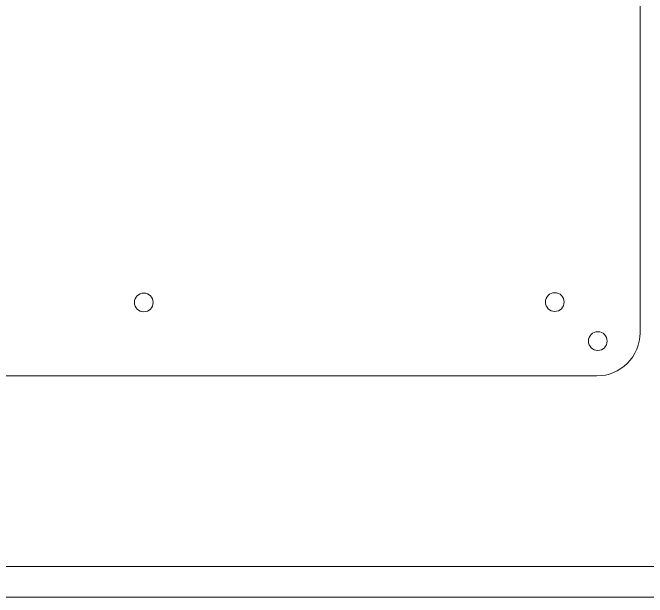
# Model space of a CAD drawing. Header units: millimetres. Extents: x -5 to 795, y -5 to 389.
# Drawn here: x 108.2 to 211.3, y -5 to 89.9 of the extents above; entities that cross this region are included whole.
import ezdxf

# ---------------------------------------------------------------- set-up
doc = ezdxf.new("R2010")
doc.units = ezdxf.units.MM
doc.header["$MEASUREMENT"] = 0
doc.layers.get('0').update_dxf_attribs({"lineweight": 0, "true_color": 0xf6921e})
doc.layers.add('Cutting lines', color=5, linetype='Continuous', lineweight=0)

msp = doc.modelspace()

# ---------------------------------------------------------------- linework, layer by layer
at = {"lineweight": 0}
for points in [[(-5, -5), (795, -5), (795, 389), (-5, 389)], [(0, 0), (790, 0), (790, 384), (0, 384)]]:
    msp.add_lwpolyline(points, close=True, dxfattribs=at)
at = {"layer": 'Cutting lines', "lineweight": 0}
msp.add_lwpolyline([(34.13, 213.65, -0.414191), (43.43, 217.03), (123, 179.94, 0.109498), (125.96, 179.28), (203.09, 179.28, -0.414214), (210.09, 172.28), (210.09, 37.95, -0.414214), (203.09, 30.95), (201.03, 30.95), (165.33, 30.95), (95.46, 30.95), (59.55, 30.95), (56.01, 30.95, -0.414214), (49.01, 37.95), (49.01, 126.74, 0.291482), (44.96, 133.08), (11.55, 148.66, -0.414222), (8.17, 157.96)], format="xyb", close=True, dxfattribs=at)
for centre in [(129.53, 42.87), (196.25, 42.93), (203.24, 36.6)]:
    msp.add_circle(centre, 1.52, dxfattribs=at)

doc.saveas('drawing.dxf')
